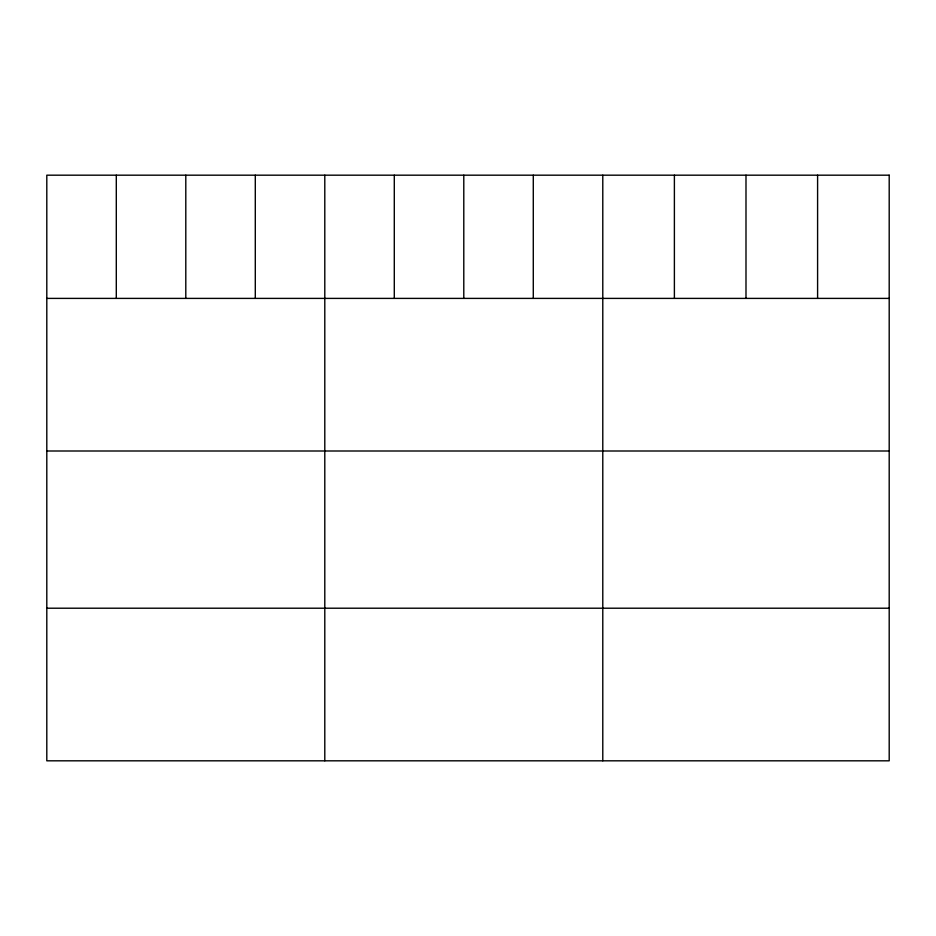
<?xml version="1.0" encoding="UTF-8"?>
<svg xmlns="http://www.w3.org/2000/svg" width="936" height="936" viewBox="0 0 936 936"><rect width="100%" height="100%" fill="white"/><g stroke="black" fill="none" stroke-linecap="round" stroke-linejoin="round"><path stroke-width="1.4" d="M46.8 298.397L889.2 298.397M46.8 451L889.2 451M46.8 608.213L889.2 608.213M817.596 175.184L817.596 298.397M745.992 175.184L745.992 298.397M674.388 175.184L674.388 298.397M602.784 175.184L602.784 760.816M533.286 175.184L533.286 298.397M463.788 175.184L463.788 298.397M394.29 175.184L394.29 298.397M324.792 175.184L324.792 760.816M255.294 175.184L255.294 298.397M185.796 175.184L185.796 298.397M116.298 175.184L116.298 298.397M889.2 175.184L46.8 175.184L46.8 760.816L889.2 760.816L889.2 175.184"/></g></svg>
